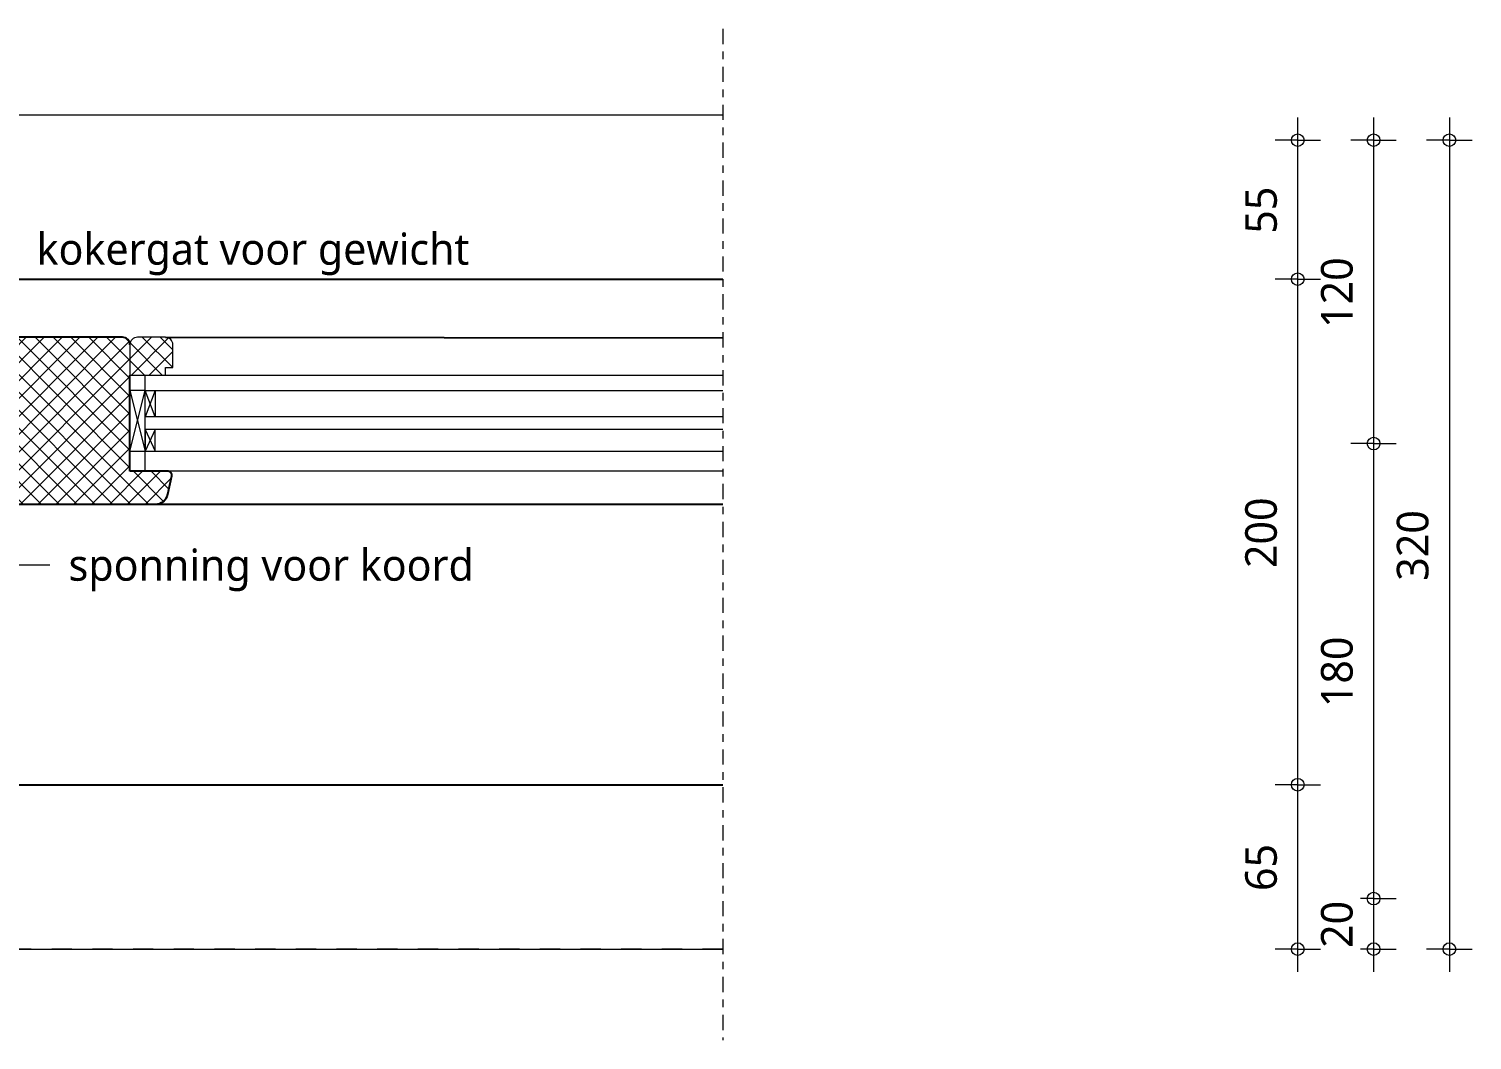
# Model space of a CAD drawing. Header units: millimetres. Extents: x -435 to 27166, y -19117 to 26500.
# Drawn here: x 3277 to 3848, y 3337 to 3737 of the extents above; entities that cross this region are included whole.
import ezdxf

# ---------------------------------------------------------------- set-up
doc = ezdxf.new("R2010")
doc.units = ezdxf.units.MM
doc.linetypes.add('MV_center', pattern=[15, 6, -3, 3, -3])
doc.linetypes.add('MV_stramien', pattern=[16, 8, -4, 0, -4])
for name, color, linetype, lineweight in [('A-ANNO-DIMS', 211, 'Continuous', 13), ('A-ANNO-DIMS-5', 211, 'Continuous', 13), ('A-DETL', 90, 'Continuous', 13), ('A-DETL-GENF', 92, 'Continuous', 18), ('G-ANNO-TEXT', 231, 'Continuous', 13)]:
    doc.layers.add(name, color=color, linetype=linetype, lineweight=lineweight)
doc.styles.add('Segoe UI_3', font='segoeui.ttf', dxfattribs={"height": 12.5})
doc.dimstyles.new('2_5_mm', dxfattribs={"dimscale": 304.8, "dimtxt": 13.092049, "dimasz": 0.016404, "dimexe": 0.029528, "dimexo": 0.0625, "dimgap": 0.014764, "dimtad": 1, "dimdec": 0, "dimzin": 0, "dimdsep": 46, "dimtxsty": 'Segoe UI_3', "dimblk1": 'DOTBLANK', "dimblk2": 'DOTBLANK', "dimsah": 1, "dimcen": 0.09, "dimdle": 0.029528, "dimazin": 0, "dimtfac": 1, "dimtdec": 4, "dimtix": 1, "dimtmove": 0, "dimatfit": 3, "dimfxl": 0.029528, "dimfxlon": 1, "dimtvp": 1, "dimtfill": 1, "dimtolj": 1, "dimtzin": 0, "dimarcsym": 2})
pattern_1 = [(45, (0, 0), (-3.535534, 3.535534), []), (135, (0, 0), (-3.535534, -3.535534), [])]

# ---------------------------------------------------------------- blocks, each defined once
blk = doc.blocks.new('31 driedubbel_glas - HR___-V49-Details Appartement')
at = {"layer": 'A-DETL-GENF', "lineweight": 13}
for p, q in [((151.35, 38), (380, 38)), ((380, 38), (380, 30)), ((380, 30), (151.35, 30)), ((380, 30), (376, 30)), ((380, 21.5), (376, 30)), ((376, 21.5), (380, 30)), ((376, 30), (376, 21.5)), ((380, 21.5), (380, 30)), ((151.35, 21.5), (380, 21.5)), ((380, 21.5), (380, 0)), ((151.35, 16.5), (380, 16.5)), ((376, 6), (376, 16.5)), ((376, 16.5), (380, 6)), ((376, 6), (380, 16.5)), ((380, 6), (151.35, 6)), ((380, 0), (151.35, 0))]:
    blk.add_line(p, q, dxfattribs=at)
blk = doc.blocks.new('33 sparing - Type 1-4933712-Details Appartement')
at = {"layer": 'A-DETL-GENF'}
for p, q in [((0, 0), (0, -6)), ((24, 0), (0, 0)), ((0, -6), (24, 0)), ((24, -6), (0, 0)), ((24, -6), (24, 0)), ((0, -6), (24, -6))]:
    blk.add_line(p, q, dxfattribs=at)
blk = doc.blocks.new('NLRS_00_DI_maskeer - Type 1-4234960-Details Appartement')
at = {"layer": 'A-DETL-GENF', "linetype": 'MV_center'}
blk.add_line((300, 0), (-100, 0), dxfattribs=at)
blk = doc.blocks.new('DIMBLOCK224-Details Appartement')
at = {"layer": 'A-ANNO-DIMS-5'}
for p, q in [((3808.91, 3702.08), (3808.91, 3573.08)), ((3808.91, 3693.08), (3799.91, 3693.08)), ((3808.91, 3693.08), (3817.91, 3693.08)), ((3808.91, 3573.08), (3799.91, 3573.08)), ((3808.91, 3573.08), (3817.91, 3573.08))]:
    blk.add_line(p, q, dxfattribs=at)
for centre in [(3808.91, 3693.08), (3808.91, 3573.08)]:
    blk.add_circle(centre, 2.5, dxfattribs=at)
at = {"layer": 'A-ANNO-DIMS-5', "color": 0, "insert": (3788.1, 3618.8), "char_height": 12.5, "width": 34.2774, "attachment_point": 1, "rotation": 90, "line_spacing_factor": 1.142579, "style": 'Segoe UI_3', "bg_fill": 3, "box_fill_scale": 1.25, "bg_fill_color": 9, "bg_fill_true_color": 13158600, "bg_fill_transparency": 0}
blk.add_mtext('120', dxfattribs=at)
blk = doc.blocks.new('_DotBlank')
at = {"color": 0, "linetype": 'ByBlock', "lineweight": -2}
blk.add_line((-0.5, 0), (-1, 0), dxfattribs=at)
blk.add_circle((0, 0), 0.5, dxfattribs=at)
blk = doc.blocks.new('DIMBLOCK225-Details Appartement')
at = {"layer": 'A-ANNO-DIMS-5'}
for p, q in [((3808.91, 3573.08), (3799.91, 3573.08)), ((3808.91, 3573.08), (3808.91, 3393.08)), ((3808.91, 3573.08), (3817.91, 3573.08)), ((3808.91, 3393.08), (3799.91, 3393.08)), ((3808.91, 3393.08), (3817.91, 3393.08))]:
    blk.add_line(p, q, dxfattribs=at)
for centre in [(3808.91, 3573.08), (3808.91, 3393.08)]:
    blk.add_circle(centre, 2.5, dxfattribs=at)
at = {"layer": 'A-ANNO-DIMS-5', "color": 0, "insert": (3788.1, 3468.8), "char_height": 12.5, "width": 34.2774, "attachment_point": 1, "rotation": 90, "line_spacing_factor": 1.142579, "style": 'Segoe UI_3', "bg_fill": 3, "box_fill_scale": 1.25, "bg_fill_color": 9, "bg_fill_true_color": 13158600, "bg_fill_transparency": 0}
blk.add_mtext('180', dxfattribs=at)
blk = doc.blocks.new('DIMBLOCK226-Details Appartement')
at = {"layer": 'A-ANNO-DIMS-5'}
for p, q in [((3808.91, 3393.08), (3799.91, 3393.08)), ((3808.91, 3393.08), (3808.91, 3364.08)), ((3808.91, 3393.08), (3817.91, 3393.08)), ((3808.91, 3373.08), (3799.91, 3373.08)), ((3808.91, 3373.08), (3817.91, 3373.08))]:
    blk.add_line(p, q, dxfattribs=at)
for centre in [(3808.91, 3393.08), (3808.91, 3373.08)]:
    blk.add_circle(centre, 2.5, dxfattribs=at)
at = {"layer": 'A-ANNO-DIMS-5', "color": 0, "insert": (3788.1, 3373.56), "char_height": 12.5, "width": 22.8516, "attachment_point": 1, "rotation": 90, "line_spacing_factor": 1.142579, "style": 'Segoe UI_3', "bg_fill": 3, "box_fill_scale": 1.25, "bg_fill_color": 9, "bg_fill_true_color": 13158600, "bg_fill_transparency": 0}
blk.add_mtext('20', dxfattribs=at)
blk = doc.blocks.new('DIMBLOCK227-Details Appartement')
at = {"layer": 'A-ANNO-DIMS-5'}
for p, q in [((3838.91, 3702.08), (3838.91, 3364.08)), ((3838.91, 3693.08), (3829.91, 3693.08)), ((3838.91, 3693.08), (3847.91, 3693.08)), ((3838.91, 3373.08), (3829.91, 3373.08)), ((3838.91, 3373.08), (3847.91, 3373.08))]:
    blk.add_line(p, q, dxfattribs=at)
for centre in [(3838.91, 3693.08), (3838.91, 3373.08)]:
    blk.add_circle(centre, 2.5, dxfattribs=at)
at = {"layer": 'A-ANNO-DIMS-5', "color": 0, "insert": (3818.1, 3518.8), "char_height": 12.5, "width": 34.2774, "attachment_point": 1, "rotation": 90, "line_spacing_factor": 1.142579, "style": 'Segoe UI_3', "bg_fill": 3, "box_fill_scale": 1.25, "bg_fill_color": 9, "bg_fill_true_color": 13158600, "bg_fill_transparency": 0}
blk.add_mtext('320', dxfattribs=at)
blk = doc.blocks.new('DIMBLOCK246-Details Appartement')
at = {"layer": 'A-ANNO-DIMS-5'}
for p, q in [((3778.91, 3438.1), (3769.91, 3438.1)), ((3778.91, 3364.08), (3778.91, 3438.1)), ((3778.91, 3438.1), (3787.91, 3438.1)), ((3778.91, 3373.08), (3769.91, 3373.08)), ((3778.91, 3373.08), (3787.91, 3373.08))]:
    blk.add_line(p, q, dxfattribs=at)
for centre in [(3778.91, 3438.1), (3778.91, 3373.08)]:
    blk.add_circle(centre, 2.5, dxfattribs=at)
at = {"layer": 'A-ANNO-DIMS-5', "color": 0, "insert": (3758.1, 3396.07), "char_height": 12.5, "width": 22.8516, "attachment_point": 1, "rotation": 90, "line_spacing_factor": 1.142579, "style": 'Segoe UI_3', "bg_fill": 3, "box_fill_scale": 1.25, "bg_fill_color": 9, "bg_fill_true_color": 13158600, "bg_fill_transparency": 0}
blk.add_mtext('65', dxfattribs=at)
blk = doc.blocks.new('DIMBLOCK247-Details Appartement')
at = {"layer": 'A-ANNO-DIMS-5'}
for p, q in [((3778.91, 3638.1), (3769.91, 3638.1)), ((3778.91, 3438.1), (3778.91, 3638.1)), ((3778.91, 3638.1), (3787.91, 3638.1)), ((3778.91, 3438.1), (3769.91, 3438.1)), ((3778.91, 3438.1), (3787.91, 3438.1))]:
    blk.add_line(p, q, dxfattribs=at)
for centre in [(3778.91, 3638.1), (3778.91, 3438.1)]:
    blk.add_circle(centre, 2.5, dxfattribs=at)
at = {"layer": 'A-ANNO-DIMS-5', "color": 0, "insert": (3758.1, 3523.82), "char_height": 12.5, "width": 34.2774, "attachment_point": 1, "rotation": 90, "line_spacing_factor": 1.142579, "style": 'Segoe UI_3', "bg_fill": 3, "box_fill_scale": 1.25, "bg_fill_color": 9, "bg_fill_true_color": 13158600, "bg_fill_transparency": 0}
blk.add_mtext('200', dxfattribs=at)
blk = doc.blocks.new('DIMBLOCK248-Details Appartement')
at = {"layer": 'A-ANNO-DIMS-5'}
for p, q in [((3778.91, 3638.1), (3778.91, 3702.08)), ((3778.91, 3693.08), (3769.91, 3693.08)), ((3778.91, 3693.08), (3787.91, 3693.08)), ((3778.91, 3638.1), (3769.91, 3638.1)), ((3778.91, 3638.1), (3787.91, 3638.1))]:
    blk.add_line(p, q, dxfattribs=at)
for centre in [(3778.91, 3693.08), (3778.91, 3638.1)]:
    blk.add_circle(centre, 2.5, dxfattribs=at)
at = {"layer": 'A-ANNO-DIMS-5', "color": 0, "insert": (3758.1, 3656.07), "char_height": 12.5, "width": 22.8516, "attachment_point": 1, "rotation": 90, "line_spacing_factor": 1.142579, "style": 'Segoe UI_3', "bg_fill": 3, "box_fill_scale": 1.25, "bg_fill_color": 9, "bg_fill_true_color": 13158600, "bg_fill_transparency": 0}
blk.add_mtext('55', dxfattribs=at)

msp = doc.modelspace()

# ---------------------------------------------------------------- hatches: boundary and pattern name
at = {"layer": 'A-DETL-GENF', "lineweight": 13}
h = msp.add_hatch(dxfattribs=at)
h.set_pattern_fill('FP_20', color=250, style=0, pattern_type=2)
h.set_pattern_definition(pattern_1)
h.paths.add_polyline_path([(3326.81, 3549.1), (3327.93, 3549.23), (3328.99, 3549.6), (3329.94, 3550.2), (3330.73, 3551), (3331.33, 3551.95), (3331.69, 3553.02), (3333.34, 3560.65), (3333.27, 3561.03), (3333.12, 3561.38), (3332.88, 3561.68), (3332.57, 3561.91), (3332.22, 3562.05), (3331.84, 3562.1), (3316.71, 3562.1), (3316.7, 3612.14), (3316.6, 3612.88), (3316.31, 3613.6), (3315.83, 3614.22), (3315.21, 3614.7), (3314.48, 3615), (3313.71, 3615.1), (3251.33, 3615.1), (3250.56, 3615), (3249.83, 3614.7), (3249.21, 3614.22), (3248.74, 3613.6), (3248.44, 3612.88), (3248.33, 3612.1), (3248.33, 3589.6), (3250.28, 3589.34), (3252.08, 3588.59), (3253.64, 3587.4), (3254.83, 3585.85), (3255.58, 3584.04), (3255.83, 3582.1), (3255.58, 3580.16), (3254.83, 3578.35), (3253.64, 3576.8), (3252.08, 3575.6), (3250.28, 3574.85), (3248.33, 3574.6), (3248.33, 3556.37), (3258.33, 3556.37), (3258.33, 3553.37), (3248.33, 3553.37), (3248.33, 3552.1), (3248.44, 3551.32), (3248.74, 3550.6), (3249.21, 3549.98), (3249.83, 3549.5), (3250.56, 3549.2), (3251.33, 3549.1), (3285.02, 3549.1)])
h = msp.add_hatch(dxfattribs=at)
h.set_pattern_fill('FP_20', color=250, style=0, pattern_type=2)
h.set_pattern_definition(pattern_1)
h.paths.add_polyline_path([(3330.71, 3600.14), (3330.71, 3603.1), (3333.71, 3603.1), (3333.71, 3612.14), (3333.6, 3612.92), (3333.31, 3613.64), (3332.83, 3614.26), (3332.21, 3614.74), (3331.48, 3615.04), (3330.71, 3615.14), (3319.71, 3615.14), (3318.93, 3615.04), (3318.21, 3614.74), (3317.59, 3614.26), (3317.11, 3613.64), (3316.81, 3612.92), (3316.71, 3612.14), (3316.71, 3600.14)])

# ---------------------------------------------------------------- linework, layer by layer
at = {"layer": 'A-DETL'}
for p, q in [((3152.43, 3703.08), (3551.35, 3703.08)), ((3316.71, 3612.14), (3316.71, 3600.14)), ((3330.71, 3615.14), (3319.71, 3615.14)), ((3333.71, 3603.1), (3333.71, 3612.14)), ((3316.71, 3600.14), (3330.71, 3600.14)), ((3152.43, 3373.08), (3551.35, 3373.08))]:
    msp.add_line(p, q, dxfattribs=at)
at = {"layer": 'A-DETL', "lineweight": 25}
for p, q in [((3266.43, 3638.1), (3551.35, 3638.1)), ((3313.71, 3615.1), (3251.33, 3615.1)), ((3330.71, 3615.14), (3551.35, 3614.87)), ((3316.71, 3562.1), (3316.71, 3600.14)), ((3331.84, 3562.1), (3316.71, 3562.1)), ((3331.69, 3553.02), (3333.3, 3560.27)), ((3251.33, 3549.1), (3326.81, 3549.1)), ((3326.81, 3549.1), (3551.35, 3549.1)), ((3255.59, 3438.1), (3551.35, 3438.1))]:
    msp.add_line(p, q, dxfattribs=at)
at = {"layer": 'A-DETL', "lineweight": 18}
for p, q in [((3330.71, 3600.14), (3330.71, 3603.1)), ((3330.71, 3603.1), (3333.71, 3603.1))]:
    msp.add_line(p, q, dxfattribs=at)
at = {"layer": 'A-DETL', "linetype": 'MV_stramien', "lineweight": 18}
msp.add_line((3551.35, 3373.08), (2450.59, 3373.08), dxfattribs=at)
at = {"layer": 'A-DETL', "lineweight": 25}
for centre, radius, start, end in [((3313.71, 3612.1), 3, 0.7771, 90), ((3331.84, 3560.6), 1.5, 347.5, 90), ((3326.81, 3554.1), 5, 270, 347.5)]:
    msp.add_arc(centre, radius, start, end, dxfattribs=at)
at = {"layer": 'A-DETL'}
for centre, start, end in [((3319.71, 3612.14), 90, 180), ((3330.71, 3612.14), 360, 90)]:
    msp.add_arc(centre, 3, start, end, dxfattribs=at)
at = {"layer": 'G-ANNO-TEXT', "color": 250}
msp.add_line((3270.19, 3525.06), (3284.94, 3525.06), dxfattribs=at)

# ---------------------------------------------------------------- block references
at = {"layer": 'A-DETL-GENF', "linetype": 'MV_center', "rotation": 90}
msp.add_blockref('NLRS_00_DI_maskeer - Type 1-4234960-Details Appartement', (3551.35, 3437.1), dxfattribs=at)
at = {"layer": 'A-DETL-GENF', "lineweight": 13, "rotation": 180}
msp.add_blockref('31 driedubbel_glas - HR___-V49-Details Appartement', (3702.7, 3600.1), dxfattribs=at)
at = {"layer": 'A-DETL-GENF', "rotation": 269.9999999999996}
msp.add_blockref('33 sparing - Type 1-4933712-Details Appartement', (3322.7, 3594.1), dxfattribs=at)

# ---------------------------------------------------------------- texts
at = {"layer": 'G-ANNO-TEXT', "color": 7, "char_height": 12.5, "attachment_point": 1, "style": 'Segoe UI_3'}
for s, insert, width in [('kokergat voor gewicht', (3279.75, 3656.31), 209.2404), ('sponning voor koord', (3292.44, 3531.31), 196.4134)]:
    msp.add_mtext(s, dxfattribs=dict(at, insert=insert, width=width))

# ---------------------------------------------------------------- dimensions: what is measured, and where the dimension line sits
at = {"layer": 'A-ANNO-DIMS'}
dim = msp.add_linear_dim(base=(3808.91, 3573.08), p1=(3799.91, 3693.08), p2=(3799.91, 3573.08), angle=90, dimstyle='2_5_mm', override={"dimpost": '<>', "dimfxl": 120}, dxfattribs=at)
dim.commit()
dim.dimension.update_dxf_attribs({"geometry": 'DIMBLOCK224-Details Appartement', "text_midpoint": (3797.91, 3633.08)})

# ---------------------------------------------------------------- next in the draw order: dimensions: what is measured, and where the dimension line sits
dim = msp.add_linear_dim(base=(3808.91, 3393.08), p1=(3799.91, 3573.08), p2=(3799.91, 3393.08), angle=90, dimstyle='2_5_mm', override={"dimpost": '<>', "dimfxl": 180}, dxfattribs=at)
dim.commit()
dim.dimension.update_dxf_attribs({"geometry": 'DIMBLOCK225-Details Appartement', "text_midpoint": (3797.91, 3483.08)})

# ---------------------------------------------------------------- next in the draw order: dimensions: what is measured, and where the dimension line sits
dim = msp.add_linear_dim(base=(3808.91, 3373.08), p1=(3799.91, 3393.08), p2=(3799.91, 3373.08), angle=90, dimstyle='2_5_mm', override={"dimpost": '<>', "dimfxl": 20}, dxfattribs=at)
dim.commit()
dim.dimension.update_dxf_attribs({"geometry": 'DIMBLOCK226-Details Appartement', "text_midpoint": (3797.95, 3383.08)})

# ---------------------------------------------------------------- next in the draw order: dimensions: what is measured, and where the dimension line sits
for base, p1, p2, override, picture, middle in [((3838.91, 3373.08), (3829.91, 3693.08), (3829.91, 3373.08), {"dimpost": '<>', "dimfxl": 320}, 'DIMBLOCK227-Details Appartement', (3827.95, 3533.08)), ((3778.91, 3438.1), (3769.91, 3373.08), (3769.91, 3438.1), {"dimpost": '<>', "dimfxl": 65.02039}, 'DIMBLOCK246-Details Appartement', (3767.95, 3405.59))]:
    dim = msp.add_linear_dim(base=base, p1=p1, p2=p2, angle=90, dimstyle='2_5_mm', override=override, dxfattribs=at)
    dim.commit()
    dim.dimension.update_dxf_attribs({"geometry": picture, "text_midpoint": middle})

# ---------------------------------------------------------------- next in the draw order: dimensions: what is measured, and where the dimension line sits
dim = msp.add_linear_dim(base=(3778.91, 3638.1), p1=(3769.91, 3438.1), p2=(3769.91, 3638.1), angle=90, dimstyle='2_5_mm', override={"dimpost": '<>', "dimfxl": 200}, dxfattribs=at)
dim.commit()
dim.dimension.update_dxf_attribs({"geometry": 'DIMBLOCK247-Details Appartement', "text_midpoint": (3767.95, 3538.1)})

# ---------------------------------------------------------------- next in the draw order: dimensions: what is measured, and where the dimension line sits
dim = msp.add_linear_dim(base=(3778.91, 3693.08), p1=(3769.91, 3638.1), p2=(3769.91, 3693.08), angle=90, dimstyle='2_5_mm', override={"dimpost": '<>', "dimfxl": 54.97961}, dxfattribs=at)
dim.commit()
dim.dimension.update_dxf_attribs({"geometry": 'DIMBLOCK248-Details Appartement', "text_midpoint": (3768.05, 3665.59)})

doc.saveas('drawing.dxf')
